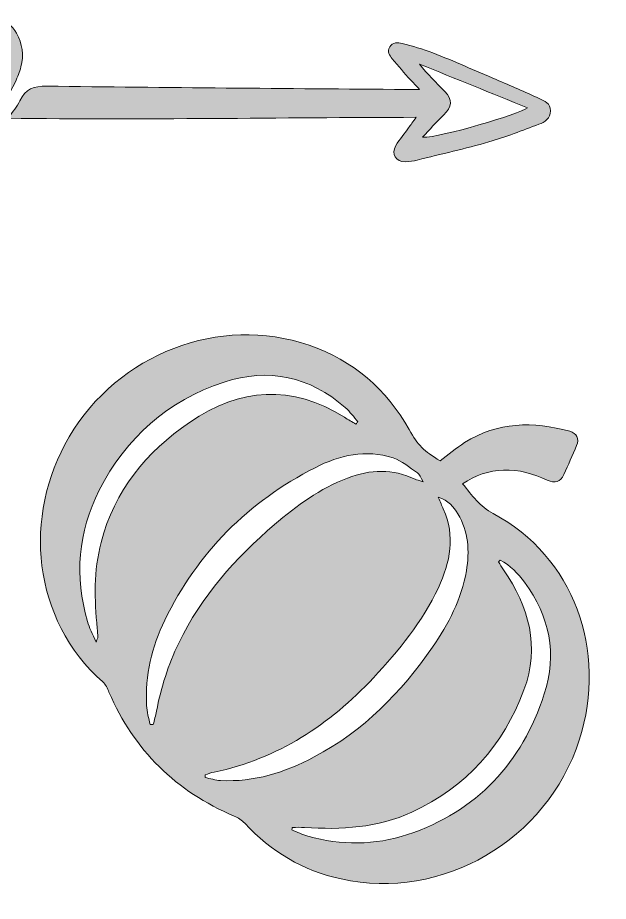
# Model space of a CAD drawing. Header units: inches. Extents: x 214 to 873, y -914 to -166.
# Drawn here: x 650 to 873.2, y -532.5 to -198.5 of the extents above; entities that cross this region are included whole.
import ezdxf

# ---------------------------------------------------------------- set-up
doc = ezdxf.new("R2010")
doc.units = ezdxf.units.IN
doc.header["$MEASUREMENT"] = 0
doc.layers.add('Layer 1', color=7, linetype='Continuous')

# ---------------------------------------------------------------- blocks, each defined once
blk = doc.blocks.new('block 6')
at = {"layer": 'Layer 1', "true_color": 0xe86203}
h = blk.add_hatch(color=32, dxfattribs=at)
h.dxf.hatch_style = 2
edge = h.paths.add_edge_path()
edge.add_spline(control_points=[(809.69, -366.01), (812.76, -363.69), (815.69, -361.15), (818.92, -359.11), (831.43, -351.24), (844.86, -351.04), (858.64, -354.82), (861.43, -355.58), (862.33, -357.58), (861.22, -360.27), (859.7, -363.94), (858.08, -367.56), (856.39, -371.14), (855.03, -374.02), (853.17, -374.65), (850.13, -373.29), (844.88, -370.94), (839.49, -369.22), (833.64, -369.48), (828.05, -369.71), (822.98, -371.44), (818.16, -374.69), (821.78, -379.08), (824.64, -383.24), (829.75, -385.96), (859.94, -402.06), (873.24, -437.56), (862.26, -471.51), (850.01, -509.4), (810.5, -532.46), (772.19, -524.02), (757.84, -520.86), (745.78, -513.67), (735.78, -502.94), (734.71, -501.8), (733.29, -500.84), (731.85, -500.23), (709.81, -490.93), (694, -475.37), (684.47, -453.4), (683.88, -452.04), (683.22, -450.51), (682.15, -449.57), (655.5, -426.03), (651.75, -386.96), (669.41, -356.97), (687.87, -325.61), (726.33, -310.64), (760.11, -322.31), (776.76, -328.07), (789.35, -338.84), (797.99, -354.2), (801.32, -360.12), (803.38, -362.24), (809.69, -366.01)], knot_values=[0, 0, 0, 0, 1, 1, 1, 2, 2, 2, 3, 3, 3, 4, 4, 4, 5, 5, 5, 6, 6, 6, 7, 7, 7, 8, 8, 8, 9, 9, 9, 10, 10, 10, 11, 11, 11, 12, 12, 12, 13, 13, 13, 14, 14, 14, 15, 15, 15, 16, 16, 16, 17, 17, 17, 18, 18, 18, 18], degree=3, periodic=1)
edge = h.paths.add_edge_path()
edge.add_spline(control_points=[(720.86, -484.61), (720.84, -484.96), (720.82, -485.31), (720.79, -485.67), (722.75, -486.06), (724.7, -486.7), (726.68, -486.81), (739.36, -487.48), (751, -483.75), (762.05, -477.91), (780.66, -468.07), (794.97, -453.53), (806.8, -436.39), (812.86, -427.62), (817.73, -418.24), (819.57, -407.6), (820.86, -400.09), (820.43, -392.75), (816.38, -386.03), (814.79, -383.39), (812.86, -380.98), (808.93, -379.75), (809.78, -381.69), (810.31, -382.95), (810.87, -384.2), (815.47, -394.45), (813.5, -404.31), (808.99, -413.95), (802.96, -426.82), (794.1, -437.68), (784.47, -447.98), (767.88, -465.73), (748.38, -478.57), (724.27, -483.62), (723.12, -483.87), (722, -484.28), (720.86, -484.61)], knot_values=[0, 0, 0, 0, 1, 1, 1, 2, 2, 2, 3, 3, 3, 4, 4, 4, 5, 5, 5, 6, 6, 6, 7, 7, 7, 8, 8, 8, 9, 9, 9, 10, 10, 10, 11, 11, 11, 12, 12, 12, 12], degree=3, periodic=1)
edge = h.paths.add_edge_path()
edge.add_spline(control_points=[(700, -465.66), (700.42, -465.64), (700.84, -465.62), (701.25, -465.6), (701.65, -463.94), (702.11, -462.3), (702.44, -460.63), (704.18, -451.7), (706.83, -443.08), (710.83, -434.88), (719.48, -417.19), (732.2, -402.78), (747.04, -390.1), (755.43, -382.94), (764.26, -376.45), (774.69, -372.49), (783.24, -369.25), (791.75, -368.88), (800.19, -372.95), (800.86, -373.27), (801.63, -373.4), (803.2, -373.88), (802.23, -372.29), (801.89, -371.1), (801.11, -370.57), (798.13, -368.53), (795.23, -366.02), (791.9, -364.91), (781.6, -361.5), (771.63, -363.85), (762.38, -368.59), (737.14, -381.5), (717.98, -400.6), (705.61, -426.22), (700.73, -436.35), (698.06, -447.08), (698.69, -458.42), (698.82, -460.85), (699.55, -463.25), (700, -465.66)], knot_values=[0, 0, 0, 0, 1, 1, 1, 2, 2, 2, 3, 3, 3, 4, 4, 4, 5, 5, 5, 6, 6, 6, 7, 7, 7, 8, 8, 8, 9, 9, 9, 10, 10, 10, 11, 11, 11, 12, 12, 12, 13, 13, 13, 13], degree=3, periodic=1)
edge = h.paths.add_edge_path()
edge.add_spline(control_points=[(832.33, -403.58), (832.12, -403.79), (831.91, -404), (831.71, -404.21), (832.35, -405.22), (832.98, -406.24), (833.65, -407.23), (843.21, -421.16), (847.49, -436.2), (841.36, -452.55), (833.51, -473.5), (819.62, -489.3), (799.02, -498.73), (786.05, -504.66), (772.33, -505.5), (758.37, -504.55), (756.85, -504.45), (755.31, -504.51), (753.79, -504.5), (753.72, -504.82), (753.66, -505.14), (753.59, -505.46), (755.62, -506.27), (757.59, -507.28), (759.68, -507.85), (772.26, -511.34), (784.94, -511.33), (797.3, -507.25), (823.66, -498.55), (840.54, -480.09), (849.04, -454.1), (853.95, -439.05), (851.05, -424.71), (841.58, -411.91), (839.08, -408.53), (836.22, -405.41), (832.33, -403.58)], knot_values=[0, 0, 0, 0, 1, 1, 1, 2, 2, 2, 3, 3, 3, 4, 4, 4, 5, 5, 5, 6, 6, 6, 7, 7, 7, 8, 8, 8, 9, 9, 9, 10, 10, 10, 11, 11, 11, 12, 12, 12, 12], degree=3, periodic=1)
edge = h.paths.add_edge_path()
edge.add_spline(control_points=[(777.81, -352.12), (778.08, -351.83), (778.34, -351.55), (778.61, -351.27), (777.02, -349.46), (775.6, -347.45), (773.81, -345.89), (760.35, -334.15), (744.81, -330.74), (727.98, -336.24), (706.68, -343.19), (690.96, -357.24), (680.79, -377.12), (672.72, -392.91), (671.49, -409.62), (676.32, -426.69), (677.01, -429.13), (678.27, -431.39), (679.58, -434.47), (680.06, -433.21), (680.26, -432.94), (680.25, -432.67), (680.21, -431.55), (680.14, -430.43), (680.03, -429.32), (678.94, -418.43), (678.72, -407.57), (681.49, -396.86), (686.56, -377.25), (698.51, -362.73), (714.93, -351.46), (734.07, -338.34), (753.55, -337.08), (773.51, -349.54), (774.93, -350.42), (776.38, -351.26), (777.81, -352.12)], knot_values=[0, 0, 0, 0, 1, 1, 1, 2, 2, 2, 3, 3, 3, 4, 4, 4, 5, 5, 5, 6, 6, 6, 7, 7, 7, 8, 8, 8, 9, 9, 9, 10, 10, 10, 11, 11, 11, 12, 12, 12, 12], degree=3, periodic=1)
at = {"layer": 'Layer 1', "lineweight": 0}
for points, knots in [([(809.69, -366.01), (812.76, -363.69), (815.69, -361.15), (818.92, -359.11), (831.43, -351.24), (844.86, -351.04), (858.64, -354.82), (861.43, -355.58), (862.33, -357.58), (861.22, -360.27), (859.7, -363.94), (858.08, -367.56), (856.39, -371.14), (855.03, -374.02), (853.17, -374.65), (850.13, -373.29), (844.88, -370.94), (839.49, -369.22), (833.64, -369.48), (828.05, -369.71), (822.98, -371.44), (818.16, -374.69), (821.78, -379.08), (824.64, -383.24), (829.75, -385.96), (859.94, -402.06), (873.24, -437.56), (862.26, -471.51), (850.01, -509.4), (810.5, -532.46), (772.19, -524.02), (757.84, -520.86), (745.78, -513.67), (735.78, -502.94), (734.71, -501.8), (733.29, -500.84), (731.85, -500.23), (709.81, -490.93), (694, -475.37), (684.47, -453.4), (683.88, -452.04), (683.22, -450.51), (682.15, -449.57), (655.5, -426.03), (651.75, -386.96), (669.41, -356.97), (687.87, -325.61), (726.33, -310.64), (760.11, -322.31), (776.76, -328.07), (789.35, -338.84), (797.99, -354.2), (801.32, -360.12), (803.38, -362.24), (809.69, -366.01)], [0, 0, 0, 0, 1, 1, 1, 2, 2, 2, 3, 3, 3, 4, 4, 4, 5, 5, 5, 6, 6, 6, 7, 7, 7, 8, 8, 8, 9, 9, 9, 10, 10, 10, 11, 11, 11, 12, 12, 12, 13, 13, 13, 14, 14, 14, 15, 15, 15, 16, 16, 16, 17, 17, 17, 18, 18, 18, 18]), ([(777.81, -352.12), (778.08, -351.83), (778.34, -351.55), (778.61, -351.27), (777.02, -349.46), (775.6, -347.45), (773.81, -345.89), (760.35, -334.15), (744.81, -330.74), (727.98, -336.24), (706.68, -343.19), (690.96, -357.24), (680.79, -377.12), (672.72, -392.91), (671.49, -409.62), (676.32, -426.69), (677.01, -429.13), (678.27, -431.39), (679.58, -434.47), (680.06, -433.21), (680.26, -432.94), (680.25, -432.67), (680.21, -431.55), (680.14, -430.43), (680.03, -429.32), (678.94, -418.43), (678.72, -407.57), (681.49, -396.86), (686.56, -377.25), (698.51, -362.73), (714.93, -351.46), (734.07, -338.34), (753.55, -337.08), (773.51, -349.54), (774.93, -350.42), (776.38, -351.26), (777.81, -352.12)], [0, 0, 0, 0, 1, 1, 1, 2, 2, 2, 3, 3, 3, 4, 4, 4, 5, 5, 5, 6, 6, 6, 7, 7, 7, 8, 8, 8, 9, 9, 9, 10, 10, 10, 11, 11, 11, 12, 12, 12, 12]), ([(700, -465.66), (700.42, -465.64), (700.84, -465.62), (701.25, -465.6), (701.65, -463.94), (702.11, -462.3), (702.44, -460.63), (704.18, -451.7), (706.83, -443.08), (710.83, -434.88), (719.48, -417.19), (732.2, -402.78), (747.04, -390.1), (755.43, -382.94), (764.26, -376.45), (774.69, -372.49), (783.24, -369.25), (791.75, -368.88), (800.19, -372.95), (800.86, -373.27), (801.63, -373.4), (803.2, -373.88), (802.23, -372.29), (801.89, -371.1), (801.11, -370.57), (798.13, -368.53), (795.23, -366.02), (791.9, -364.91), (781.6, -361.5), (771.63, -363.85), (762.38, -368.59), (737.14, -381.5), (717.98, -400.6), (705.61, -426.22), (700.73, -436.35), (698.06, -447.08), (698.69, -458.42), (698.82, -460.85), (699.55, -463.25), (700, -465.66)], [0, 0, 0, 0, 1, 1, 1, 2, 2, 2, 3, 3, 3, 4, 4, 4, 5, 5, 5, 6, 6, 6, 7, 7, 7, 8, 8, 8, 9, 9, 9, 10, 10, 10, 11, 11, 11, 12, 12, 12, 13, 13, 13, 13]), ([(720.86, -484.61), (720.84, -484.96), (720.82, -485.31), (720.79, -485.67), (722.75, -486.06), (724.7, -486.7), (726.68, -486.81), (739.36, -487.48), (751, -483.75), (762.05, -477.91), (780.66, -468.07), (794.97, -453.53), (806.8, -436.39), (812.86, -427.62), (817.73, -418.24), (819.57, -407.6), (820.86, -400.09), (820.43, -392.75), (816.38, -386.03), (814.79, -383.39), (812.86, -380.98), (808.93, -379.75), (809.78, -381.69), (810.31, -382.95), (810.87, -384.2), (815.47, -394.45), (813.5, -404.31), (808.99, -413.95), (802.96, -426.82), (794.1, -437.68), (784.47, -447.98), (767.88, -465.73), (748.38, -478.57), (724.27, -483.62), (723.12, -483.87), (722, -484.28), (720.86, -484.61)], [0, 0, 0, 0, 1, 1, 1, 2, 2, 2, 3, 3, 3, 4, 4, 4, 5, 5, 5, 6, 6, 6, 7, 7, 7, 8, 8, 8, 9, 9, 9, 10, 10, 10, 11, 11, 11, 12, 12, 12, 12]), ([(832.33, -403.58), (832.12, -403.79), (831.91, -404), (831.71, -404.21), (832.35, -405.22), (832.98, -406.24), (833.65, -407.23), (843.21, -421.16), (847.49, -436.2), (841.36, -452.55), (833.51, -473.5), (819.62, -489.3), (799.02, -498.73), (786.05, -504.66), (772.33, -505.5), (758.37, -504.55), (756.85, -504.45), (755.31, -504.51), (753.79, -504.5), (753.72, -504.82), (753.66, -505.14), (753.59, -505.46), (755.62, -506.27), (757.59, -507.28), (759.68, -507.85), (772.26, -511.34), (784.94, -511.33), (797.3, -507.25), (823.66, -498.55), (840.54, -480.09), (849.04, -454.1), (853.95, -439.05), (851.05, -424.71), (841.58, -411.91), (839.08, -408.53), (836.22, -405.41), (832.33, -403.58)], [0, 0, 0, 0, 1, 1, 1, 2, 2, 2, 3, 3, 3, 4, 4, 4, 5, 5, 5, 6, 6, 6, 7, 7, 7, 8, 8, 8, 9, 9, 9, 10, 10, 10, 11, 11, 11, 12, 12, 12, 12])]:
    blk.add_open_spline(points, degree=3, knots=knots, dxfattribs=at)
blk = doc.blocks.new('block 7')
at = {"layer": 'Layer 1', "true_color": 0x040404}
h = blk.add_hatch(color=18, dxfattribs=at)
h.dxf.hatch_style = 2
edge = h.paths.add_edge_path()
edge.add_spline(control_points=[(619.92, -212.43), (622.46, -209.47), (624.57, -206.81), (626.9, -204.36), (631.01, -200.03), (636.17, -198.54), (642.03, -199.24), (645.43, -199.65), (647.89, -201.45), (649.5, -204.38), (651.7, -208.39), (652.51, -212.65), (651.2, -217.13), (650.63, -219.05), (649.96, -220.97), (649.11, -222.78), (644.23, -233.16), (636.99, -241.89), (629.21, -250.12), (624.17, -255.46), (623.43, -255.32), (617.65, -250.56), (612.8, -246.57), (608.11, -242.35), (603.61, -237.96), (598.73, -233.21), (595.59, -227.33), (594.02, -220.69), (592.83, -215.63), (593.09, -210.67), (595.77, -206.06), (599.29, -199.98), (605.65, -198.64), (611.13, -203.05), (613.56, -205.01), (615.55, -207.51), (617.7, -209.79), (618.45, -210.59), (619.12, -211.47), (619.92, -212.43)], knot_values=[0, 0, 0, 0, 1, 1, 1, 2, 2, 2, 3, 3, 3, 4, 4, 4, 5, 5, 5, 6, 6, 6, 7, 7, 7, 8, 8, 8, 9, 9, 9, 10, 10, 10, 11, 11, 11, 12, 12, 12, 13, 13, 13, 13], degree=3, periodic=1)
h = blk.add_hatch(color=18, dxfattribs=at)
h.dxf.hatch_style = 2
edge = h.paths.add_edge_path()
edge.add_spline(control_points=[(800.64, -236.19), (748.88, -236.28), (698.04, -237.2), (646.39, -236.52), (648.12, -234), (649.8, -232.14), (650.81, -229.96), (652.89, -225.45), (656.13, -224.37), (661, -224.43), (706.2, -225.01), (751.41, -225.3), (796.62, -225.67), (798.07, -225.69), (799.52, -225.68), (801.86, -225.68), (800.31, -224.02), (799.38, -223.07), (798.5, -222.08), (796.17, -219.44), (793.8, -216.83), (791.57, -214.11), (790.54, -212.85), (789.6, -211.34), (790.62, -209.62), (791.74, -207.76), (793.66, -207.84), (795.35, -208.29), (799.23, -209.32), (803.15, -210.34), (806.87, -211.82), (814.94, -215.04), (822.9, -218.51), (830.88, -221.93), (836.32, -224.26), (841.74, -226.62), (847.12, -229.06), (849.17, -229.99), (851.42, -230.95), (851.39, -233.77), (851.37, -236.66), (849.21, -237.99), (846.96, -238.84), (840.73, -241.18), (834.5, -243.62), (828.11, -245.46), (819.16, -248.03), (810.08, -250.1), (801.04, -252.34), (799.58, -252.7), (798.06, -252.97), (796.57, -252.98), (792.77, -253.01), (791.04, -250.2), (792.94, -246.87), (794.3, -244.49), (796.14, -242.36), (797.76, -240.12), (798.55, -239.04), (799.35, -237.95), (800.64, -236.19)], knot_values=[0, 0, 0, 0, 1, 1, 1, 2, 2, 2, 3, 3, 3, 4, 4, 4, 5, 5, 5, 6, 6, 6, 7, 7, 7, 8, 8, 8, 9, 9, 9, 10, 10, 10, 11, 11, 11, 12, 12, 12, 13, 13, 13, 14, 14, 14, 15, 15, 15, 16, 16, 16, 17, 17, 17, 18, 18, 18, 19, 19, 19, 20, 20, 20, 20], degree=3, periodic=1)
edge = h.paths.add_edge_path()
edge.add_spline(control_points=[(803.04, -243.75), (810.02, -243.79), (839.62, -235.01), (842.73, -232.61), (829.02, -227.06), (815.47, -221.58), (801.92, -216.1), (804.88, -219.83), (808.11, -223.14), (811.38, -226.42), (814.53, -229.57), (814.29, -232.23), (810.98, -235.32), (808.17, -237.96), (805.67, -240.93), (803.04, -243.75)], knot_values=[0, 0, 0, 0, 1, 1, 1, 2, 2, 2, 3, 3, 3, 4, 4, 4, 5, 5, 5, 5], degree=3, periodic=1)
at = {"layer": 'Layer 1', "lineweight": 0}
for points, knots in [([(619.92, -212.43), (622.46, -209.47), (624.57, -206.81), (626.9, -204.36), (631.01, -200.03), (636.17, -198.54), (642.03, -199.24), (645.43, -199.65), (647.89, -201.45), (649.5, -204.38), (651.7, -208.39), (652.51, -212.65), (651.2, -217.13), (650.63, -219.05), (649.96, -220.97), (649.11, -222.78), (644.23, -233.16), (636.99, -241.89), (629.21, -250.12), (624.17, -255.46), (623.43, -255.32), (617.65, -250.56), (612.8, -246.57), (608.11, -242.35), (603.61, -237.96), (598.73, -233.21), (595.59, -227.33), (594.02, -220.69), (592.83, -215.63), (593.09, -210.67), (595.77, -206.06), (599.29, -199.98), (605.65, -198.64), (611.13, -203.05), (613.56, -205.01), (615.55, -207.51), (617.7, -209.79), (618.45, -210.59), (619.12, -211.47), (619.92, -212.43)], [0, 0, 0, 0, 1, 1, 1, 2, 2, 2, 3, 3, 3, 4, 4, 4, 5, 5, 5, 6, 6, 6, 7, 7, 7, 8, 8, 8, 9, 9, 9, 10, 10, 10, 11, 11, 11, 12, 12, 12, 13, 13, 13, 13]), ([(800.64, -236.19), (748.88, -236.28), (698.04, -237.2), (646.39, -236.52), (648.12, -234), (649.8, -232.14), (650.81, -229.96), (652.89, -225.45), (656.13, -224.37), (661, -224.43), (706.2, -225.01), (751.41, -225.3), (796.62, -225.67), (798.07, -225.69), (799.52, -225.68), (801.86, -225.68), (800.31, -224.02), (799.38, -223.07), (798.5, -222.08), (796.17, -219.44), (793.8, -216.83), (791.57, -214.11), (790.54, -212.85), (789.6, -211.34), (790.62, -209.62), (791.74, -207.76), (793.66, -207.84), (795.35, -208.29), (799.23, -209.32), (803.15, -210.34), (806.87, -211.82), (814.94, -215.04), (822.9, -218.51), (830.88, -221.93), (836.32, -224.26), (841.74, -226.62), (847.12, -229.06), (849.17, -229.99), (851.42, -230.95), (851.39, -233.77), (851.37, -236.66), (849.21, -237.99), (846.96, -238.84), (840.73, -241.18), (834.5, -243.62), (828.11, -245.46), (819.16, -248.03), (810.08, -250.1), (801.04, -252.34), (799.58, -252.7), (798.06, -252.97), (796.57, -252.98), (792.77, -253.01), (791.04, -250.2), (792.94, -246.87), (794.3, -244.49), (796.14, -242.36), (797.76, -240.12), (798.55, -239.04), (799.35, -237.95), (800.64, -236.19)], [0, 0, 0, 0, 1, 1, 1, 2, 2, 2, 3, 3, 3, 4, 4, 4, 5, 5, 5, 6, 6, 6, 7, 7, 7, 8, 8, 8, 9, 9, 9, 10, 10, 10, 11, 11, 11, 12, 12, 12, 13, 13, 13, 14, 14, 14, 15, 15, 15, 16, 16, 16, 17, 17, 17, 18, 18, 18, 19, 19, 19, 20, 20, 20, 20]), ([(803.04, -243.75), (810.02, -243.79), (839.62, -235.01), (842.73, -232.61), (829.02, -227.06), (815.47, -221.58), (801.92, -216.1), (804.88, -219.83), (808.11, -223.14), (811.38, -226.42), (814.53, -229.57), (814.29, -232.23), (810.98, -235.32), (808.17, -237.96), (805.67, -240.93), (803.04, -243.75)], [0, 0, 0, 0, 1, 1, 1, 2, 2, 2, 3, 3, 3, 4, 4, 4, 5, 5, 5, 5])]:
    blk.add_open_spline(points, degree=3, knots=knots, dxfattribs=at)
blk = doc.blocks.new('block 2')
at = {"layer": 'Layer 1'}
for name in ['block 7', 'block 6']:
    blk.add_blockref(name, (0, 0), dxfattribs=at)

msp = doc.modelspace()

# ---------------------------------------------------------------- block references
at = {"layer": 'Layer 1'}
msp.add_blockref('block 2', (0, 0), dxfattribs=at)

doc.saveas('drawing.dxf')
